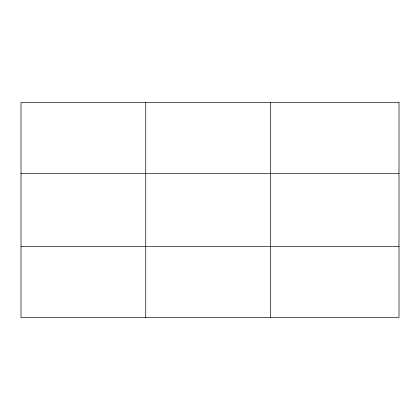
<?xml version="1.0" encoding="UTF-8"?>
<svg xmlns="http://www.w3.org/2000/svg" width="420" height="420" viewBox="0 0 420 420"><rect width="100%" height="100%" fill="white"/><g stroke="black" fill="none" stroke-linecap="round" stroke-linejoin="round"><path stroke-width="0.63" d="M145.74 317.499L145.74 102.501M270.48 317.499L270.48 102.501M21 173.45L399 173.45M21 246.55L399 246.55M399 102.501L21 102.501L21 317.499L399 317.499L399 102.501"/></g></svg>
